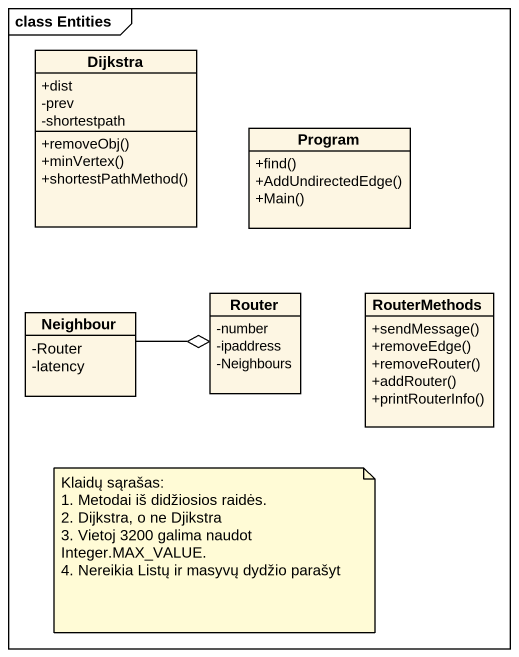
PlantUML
@startuml
mainframe class Entities
hide circle
hide empty members
skinparam classAttributeIconSize 0
class Dijkstra {
  +dist
  -prev
  -shortestpath
  +removeObj()
  +minVertex()
  +shortestPathMethod()
}
class Program {
  +find()
  +AddUndirectedEdge()
  +Main()
}
class Neighbour {
  -Router
  -latency
}
class Router {
  -number
  -ipaddress
  -Neighbours
}
class RouterMethods {
  +sendMessage()
  +removeEdge()
  +removeRouter()
  +addRouter()
  +printRouterInfo()
}
Router o-left- Neighbour
note as N1
  Klaidų sąrašas:
  1. Metodai iš didžiosios raidės.
  2. Dijkstra, o ne Djikstra
  3. Vietoj 3200 galima naudot Integer.MAX_VALUE.
  4. Nereikia Listų ir masyvų dydžio parašyt
end note
@enduml
